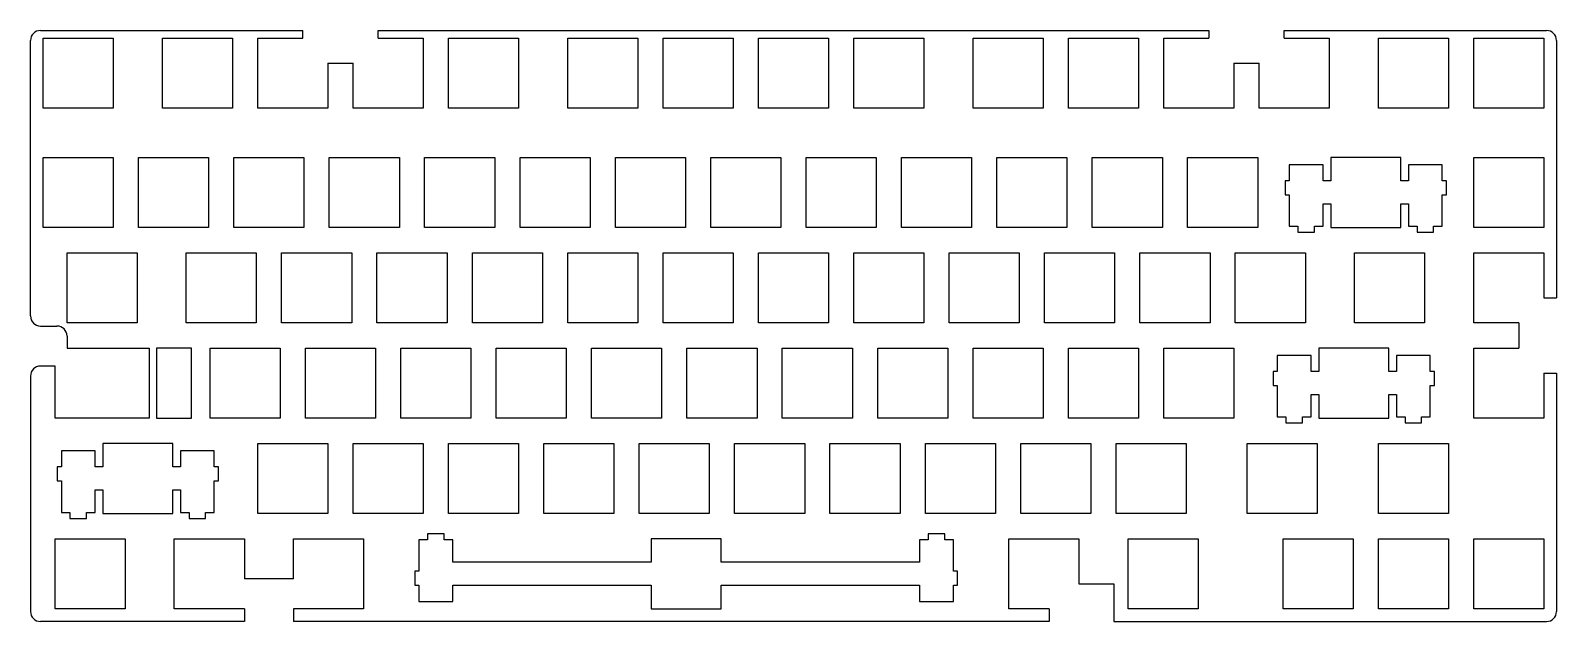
# Model space of a CAD drawing. Extents: x 0 to 305, y 0 to 118.
import ezdxf

# ---------------------------------------------------------------- set-up
doc = ezdxf.new("R2010")
doc.units = 0
doc.header["$MEASUREMENT"] = 0

msp = doc.modelspace()

# ---------------------------------------------------------------- linework, layer by layer
at = {"color": 0}
for p, q in [((0.095085, 61.464351), (0.095085, 116.496)), ((2.095085, 118.496), (54.4815, 118.496)), ((2.61965, 116.971), (16.6192, 116.971)), ((2.61965, 102.971), (2.61965, 116.971)), ((16.6192, 116.971), (16.6192, 102.971)), ((26.4322, 116.971), (40.4315, 116.971)), ((26.4322, 102.971), (26.4322, 116.971)), ((40.4315, 116.971), (40.4315, 102.971)), ((45.4822, 116.971), (54.465041, 116.971)), ((45.4822, 102.971), (45.4822, 116.971)), ((69.5322, 116.971), (78.5315, 116.971)), ((78.5315, 116.971), (78.5315, 102.971)), ((83.5822, 116.971), (97.5815, 116.971)), ((83.5822, 102.971), (83.5822, 116.971)), ((97.5815, 116.971), (97.5815, 102.971)), ((107.395, 116.971), (121.394, 116.971)), ((107.395, 102.971), (107.395, 116.971)), ((121.394, 116.971), (121.394, 102.971)), ((126.445, 116.971), (140.444, 116.971)), ((126.445, 102.971), (126.445, 116.971)), ((140.444, 116.971), (140.444, 102.971)), ((145.495, 116.971), (159.494, 116.971)), ((145.495, 102.971), (145.495, 116.971)), ((159.494, 116.971), (159.494, 102.971)), ((164.545, 116.971), (178.544, 116.971)), ((164.545, 102.971), (164.545, 116.971)), ((178.544, 116.971), (178.544, 102.971)), ((188.357, 116.971), (202.357, 116.971)), ((188.357, 102.971), (188.357, 116.971)), ((202.357, 116.971), (202.357, 102.971)), ((207.407, 116.971), (221.407, 116.971)), ((207.407, 102.971), (207.407, 116.971)), ((221.407, 116.971), (221.407, 102.971)), ((226.457, 116.971), (235.457, 116.971)), ((226.457, 102.971), (226.457, 116.971)), ((250.507, 116.971), (259.507, 116.971)), ((259.507, 116.971), (259.507, 102.971)), ((269.32, 116.971), (283.319, 116.971)), ((269.32, 102.971), (269.32, 116.971)), ((283.319, 116.971), (283.319, 102.971)), ((288.37, 116.971), (302.369, 116.971)), ((288.37, 102.971), (288.37, 116.971)), ((302.369, 116.971), (302.369, 102.971)), ((304.895, 116.496), (304.895, 65.058938)), ((59.4815, 111.971), (59.4815, 102.971)), ((64.5322, 102.971), (64.5322, 111.971)), ((240.457, 111.971), (240.457, 102.971)), ((245.507, 102.971), (245.507, 111.971)), ((16.6192, 102.971), (2.61965, 102.971)), ((40.4315, 102.971), (26.4322, 102.971)), ((59.4815, 102.971), (45.4822, 102.971)), ((78.5315, 102.971), (64.5322, 102.971)), ((97.5815, 102.971), (83.5822, 102.971)), ((121.394, 102.971), (107.395, 102.971)), ((140.444, 102.971), (126.445, 102.971)), ((159.494, 102.971), (145.495, 102.971)), ((178.544, 102.971), (164.545, 102.971)), ((202.357, 102.971), (188.357, 102.971)), ((221.407, 102.971), (207.407, 102.971)), ((240.457, 102.971), (226.457, 102.971)), ((259.507, 102.971), (245.507, 102.971)), ((283.319, 102.971), (269.32, 102.971)), ((302.369, 102.971), (288.37, 102.971)), ((2.61965, 93.1594), (16.6192, 93.1594)), ((2.61965, 79.1587), (2.61965, 93.1594)), ((16.6192, 93.1594), (16.6192, 79.1587)), ((21.6697, 93.1594), (35.669, 93.1594)), ((21.6697, 79.1587), (21.6697, 93.1594)), ((35.669, 93.1594), (35.669, 79.1587)), ((40.7197, 93.1594), (54.719, 93.1594)), ((40.7197, 79.1587), (40.7197, 93.1594)), ((54.719, 93.1594), (54.719, 79.1587)), ((59.7697, 93.1594), (73.769, 93.1594)), ((59.7697, 79.1587), (59.7697, 93.1594)), ((73.769, 93.1594), (73.769, 79.1587)), ((78.8197, 93.1594), (92.819, 93.1594)), ((78.8197, 79.1587), (78.8197, 93.1594)), ((92.819, 93.1594), (92.819, 79.1587)), ((97.8683, 93.1594), (111.869, 93.1594)), ((97.8683, 79.1587), (97.8683, 93.1594)), ((111.869, 93.1594), (111.869, 79.1587)), ((116.918, 93.1594), (130.919, 93.1594)), ((116.918, 79.1587), (116.918, 93.1594)), ((130.919, 93.1594), (130.919, 79.1587)), ((135.97, 93.1594), (149.969, 93.1594)), ((135.97, 79.1587), (135.97, 93.1594)), ((149.969, 93.1594), (149.969, 79.1587)), ((155.02, 93.1594), (169.019, 93.1594)), ((155.02, 79.1587), (155.02, 93.1594)), ((169.019, 93.1594), (169.019, 79.1587)), ((174.07, 93.1594), (188.069, 93.1594)), ((174.07, 79.1587), (174.07, 93.1594)), ((188.069, 93.1594), (188.069, 79.1587)), ((193.12, 93.1594), (207.119, 93.1594)), ((193.12, 79.1587), (193.12, 93.1594)), ((207.119, 93.1594), (207.119, 79.1587)), ((212.17, 93.1594), (226.169, 93.1594)), ((212.17, 79.1587), (212.17, 93.1594)), ((226.169, 93.1594), (226.169, 79.1587)), ((231.22, 93.1594), (245.219, 93.1594)), ((231.22, 79.1587), (231.22, 93.1594)), ((245.219, 93.1594), (245.219, 79.1587)), ((258.269, 91.6891), (251.52, 91.6891)), ((251.52, 91.6891), (251.52, 88.459)), ((258.269, 88.459), (258.269, 91.6891)), ((259.795, 93.1594), (259.795, 88.459)), ((273.794, 93.1594), (259.795, 93.1594)), ((273.794, 88.459), (273.794, 93.1594)), ((282.069, 91.6891), (275.32, 91.6891)), ((275.32, 91.6891), (275.32, 88.459)), ((282.069, 88.459), (282.069, 91.6891)), ((288.37, 93.1594), (302.369, 93.1594)), ((288.37, 79.1587), (288.37, 93.1594)), ((302.369, 93.1594), (302.369, 79.1587)), ((251.52, 88.459), (250.694, 88.459)), ((250.694, 88.459), (250.694, 85.659)), ((259.795, 88.459), (258.269, 88.459)), ((275.32, 88.459), (273.794, 88.459)), ((282.895, 88.459), (282.069, 88.459)), ((282.895, 85.659), (282.895, 88.459)), ((250.694, 85.659), (251.52, 85.659)), ((251.52, 85.659), (251.52, 79.3888)), ((282.069, 79.3888), (282.069, 85.659)), ((282.069, 85.659), (282.895, 85.659)), ((258.269, 79.3888), (258.269, 83.8592)), ((258.269, 83.8592), (259.795, 83.8592)), ((259.795, 83.8592), (259.795, 79.1587)), ((273.794, 79.1587), (273.794, 83.8592)), ((273.794, 83.8592), (275.32, 83.8592)), ((275.32, 83.8592), (275.32, 79.3888)), ((251.52, 79.3888), (253.243, 79.3888)), ((253.243, 79.3888), (253.243, 78.1886)), ((256.544, 78.1886), (256.544, 79.3888)), ((256.544, 79.3888), (258.269, 79.3888)), ((275.32, 79.3888), (277.045, 79.3888)), ((277.045, 79.3888), (277.045, 78.1886)), ((280.344, 78.1886), (280.344, 79.3888)), ((280.344, 79.3888), (282.069, 79.3888)), ((16.6192, 79.1587), (2.61965, 79.1587)), ((35.669, 79.1587), (21.6697, 79.1587)), ((54.719, 79.1587), (40.7197, 79.1587)), ((73.769, 79.1587), (59.7697, 79.1587)), ((92.819, 79.1587), (78.8197, 79.1587)), ((111.869, 79.1587), (97.8683, 79.1587)), ((130.919, 79.1587), (116.918, 79.1587)), ((149.969, 79.1587), (135.97, 79.1587)), ((169.019, 79.1587), (155.02, 79.1587)), ((188.069, 79.1587), (174.07, 79.1587)), ((207.119, 79.1587), (193.12, 79.1587)), ((226.169, 79.1587), (212.17, 79.1587)), ((245.219, 79.1587), (231.22, 79.1587)), ((253.243, 78.1886), (256.544, 78.1886)), ((259.795, 79.1587), (273.794, 79.1587)), ((277.045, 78.1886), (280.344, 78.1886)), ((302.369, 79.1587), (288.37, 79.1587)), ((7.38216, 74.1094), (21.3817, 74.1094)), ((7.38216, 60.1087), (7.38216, 74.1094)), ((21.3817, 74.1094), (21.3817, 60.1087)), ((31.1947, 74.1094), (45.194, 74.1094)), ((31.1947, 60.1087), (31.1947, 74.1094)), ((45.194, 74.1094), (45.194, 60.1087)), ((50.2447, 74.1094), (64.244, 74.1094)), ((50.2447, 60.1087), (50.2447, 74.1094)), ((64.244, 74.1094), (64.244, 60.1087)), ((69.2947, 74.1094), (83.294, 74.1094)), ((69.2947, 60.1087), (69.2947, 74.1094)), ((83.294, 74.1094), (83.294, 60.1087)), ((88.3447, 74.1094), (102.344, 74.1094)), ((88.3447, 60.1087), (88.3447, 74.1094)), ((102.344, 74.1094), (102.344, 60.1087)), ((107.395, 74.1094), (121.394, 74.1094)), ((107.395, 60.1087), (107.395, 74.1094)), ((121.394, 74.1094), (121.394, 60.1087)), ((126.445, 74.1094), (140.444, 74.1094)), ((126.445, 60.1087), (126.445, 74.1094)), ((140.444, 74.1094), (140.444, 60.1087)), ((145.495, 74.1094), (159.494, 74.1094)), ((145.495, 60.1087), (145.495, 74.1094)), ((159.494, 74.1094), (159.494, 60.1087)), ((164.545, 74.1094), (178.544, 74.1094)), ((164.545, 60.1087), (164.545, 74.1094)), ((178.544, 74.1094), (178.544, 60.1087)), ((183.595, 74.1094), (197.594, 74.1094)), ((183.595, 60.1087), (183.595, 74.1094)), ((197.594, 74.1094), (197.594, 60.1087)), ((202.645, 74.1094), (216.644, 74.1094)), ((202.645, 60.1087), (202.645, 74.1094)), ((216.644, 74.1094), (216.644, 60.1087)), ((221.695, 74.1094), (235.694, 74.1094)), ((221.695, 60.1087), (221.695, 74.1094)), ((235.694, 74.1094), (235.694, 60.1087)), ((240.745, 74.1094), (254.744, 74.1094)), ((240.745, 60.1087), (240.745, 74.1094)), ((254.744, 74.1094), (254.744, 60.1087)), ((264.557, 74.1094), (278.557, 74.1094)), ((264.557, 60.1087), (264.557, 74.1094)), ((278.557, 74.1094), (278.557, 60.1087)), ((288.37, 74.1094), (302.369, 74.1094)), ((288.37, 60.1087), (288.37, 74.1094)), ((302.369, 74.1094), (302.369, 65.058938)), ((21.3817, 60.1087), (7.38216, 60.1087)), ((45.194, 60.1087), (31.1947, 60.1087)), ((64.244, 60.1087), (50.2447, 60.1087)), ((83.294, 60.1087), (69.2947, 60.1087)), ((102.344, 60.1087), (88.3447, 60.1087)), ((121.394, 60.1087), (107.395, 60.1087)), ((140.444, 60.1087), (126.445, 60.1087)), ((159.494, 60.1087), (145.495, 60.1087)), ((178.544, 60.1087), (164.545, 60.1087)), ((197.594, 60.1087), (183.595, 60.1087)), ((216.644, 60.1087), (202.645, 60.1087)), ((235.694, 60.1087), (221.695, 60.1087)), ((254.744, 60.1087), (240.745, 60.1087)), ((278.557, 60.1087), (264.557, 60.1087)), ((297.369, 60.1087), (288.37, 60.1087)), ((23.7629, 55.0594), (23.7629, 41.0587)), ((35.9572, 55.0594), (49.9565, 55.0594)), ((35.9572, 41.0587), (35.9572, 55.0594)), ((49.9565, 55.0594), (49.9565, 41.0587)), ((55.0072, 55.0594), (69.0065, 55.0594)), ((55.0072, 41.0587), (55.0072, 55.0594)), ((69.0065, 55.0594), (69.0065, 41.0587)), ((74.0572, 55.0594), (88.0565, 55.0594)), ((74.0572, 41.0587), (74.0572, 55.0594)), ((88.0565, 55.0594), (88.0565, 41.0587)), ((93.1072, 55.0594), (107.107, 55.0594)), ((93.1072, 41.0587), (93.1072, 55.0594)), ((107.107, 55.0594), (107.107, 41.0587)), ((112.157, 55.0594), (126.157, 55.0594)), ((112.157, 41.0587), (112.157, 55.0594)), ((126.157, 55.0594), (126.157, 41.0587)), ((131.207, 55.0594), (145.207, 55.0594)), ((131.207, 41.0587), (131.207, 55.0594)), ((145.207, 55.0594), (145.207, 41.0587)), ((150.257, 55.0594), (164.257, 55.0594)), ((150.257, 41.0587), (150.257, 55.0594)), ((164.257, 55.0594), (164.257, 41.0587)), ((169.307, 55.0594), (183.307, 55.0594)), ((169.307, 41.0587), (169.307, 55.0594)), ((183.307, 55.0594), (183.307, 41.0587)), ((188.357, 55.0594), (202.357, 55.0594)), ((188.357, 41.0587), (188.357, 55.0594)), ((202.357, 55.0594), (202.357, 41.0587)), ((207.407, 55.0594), (221.407, 55.0594)), ((207.407, 41.0587), (207.407, 55.0594)), ((221.407, 55.0594), (221.407, 41.0587)), ((226.457, 55.0594), (240.457, 55.0594)), ((226.457, 41.0587), (226.457, 55.0594)), ((240.457, 55.0594), (240.457, 41.0587)), ((257.412, 55.0594), (257.412, 50.359)), ((271.413, 55.0594), (257.412, 55.0594)), ((271.413, 50.359), (271.413, 55.0594)), ((288.37, 55.0594), (297.369, 55.0594)), ((288.37, 41.0587), (288.37, 55.0594)), ((255.888, 53.5891), (249.137, 53.5891)), ((249.137, 53.5891), (249.137, 50.359)), ((255.888, 50.359), (255.888, 53.5891)), ((279.688, 53.5891), (272.937, 53.5891)), ((272.937, 53.5891), (272.937, 50.359)), ((279.688, 50.359), (279.688, 53.5891)), ((249.137, 50.359), (248.313, 50.359)), ((248.313, 50.359), (248.313, 47.559)), ((257.412, 50.359), (255.888, 50.359)), ((272.937, 50.359), (271.413, 50.359)), ((280.512, 50.359), (279.688, 50.359)), ((280.512, 47.559), (280.512, 50.359)), ((302.369, 50.0594), (302.369, 41.0587)), ((248.313, 47.559), (249.137, 47.559)), ((249.137, 47.559), (249.137, 41.2888)), ((255.888, 41.2888), (255.888, 45.7592)), ((255.888, 45.7592), (257.412, 45.7592)), ((257.412, 45.7592), (257.412, 41.0587)), ((271.413, 41.0587), (271.413, 45.7592)), ((271.413, 45.7592), (272.937, 45.7592)), ((272.937, 45.7592), (272.937, 41.2888)), ((279.688, 41.2888), (279.688, 47.559)), ((279.688, 47.559), (280.512, 47.559)), ((23.7629, 41.0587), (5.000675, 41.0587)), ((49.9565, 41.0587), (35.9572, 41.0587)), ((69.0065, 41.0587), (55.0072, 41.0587)), ((88.0565, 41.0587), (74.0572, 41.0587)), ((107.107, 41.0587), (93.1072, 41.0587)), ((126.157, 41.0587), (112.157, 41.0587)), ((145.207, 41.0587), (131.207, 41.0587)), ((164.257, 41.0587), (150.257, 41.0587)), ((183.307, 41.0587), (169.307, 41.0587)), ((202.357, 41.0587), (188.357, 41.0587)), ((221.407, 41.0587), (207.407, 41.0587)), ((240.457, 41.0587), (226.457, 41.0587)), ((249.137, 41.2888), (250.862, 41.2888)), ((250.862, 41.2888), (250.862, 40.0886)), ((250.862, 40.0886), (254.161, 40.0886)), ((254.161, 40.0886), (254.161, 41.2888)), ((254.161, 41.2888), (255.888, 41.2888)), ((257.412, 41.0587), (271.413, 41.0587)), ((272.937, 41.2888), (274.662, 41.2888)), ((274.662, 41.2888), (274.662, 40.0886)), ((274.662, 40.0886), (277.963, 40.0886)), ((277.963, 40.0886), (277.963, 41.2888)), ((277.963, 41.2888), (279.688, 41.2888)), ((302.369, 41.0587), (288.37, 41.0587)), ((13.0004, 34.5392), (6.2508, 34.5392)), ((6.2508, 34.5392), (6.2508, 31.309)), ((13.0004, 31.309), (13.0004, 34.5392)), ((14.5259, 36.0094), (14.5259, 31.309)), ((28.5254, 36.0094), (14.5259, 36.0094)), ((28.5254, 31.309), (28.5254, 36.0094)), ((36.8004, 34.5392), (30.0509, 34.5392)), ((30.0509, 34.5392), (30.0509, 31.309)), ((36.8004, 31.309), (36.8004, 34.5392)), ((45.4822, 36.0094), (59.4815, 36.0094)), ((45.4822, 22.0086), (45.4822, 36.0094)), ((59.4815, 36.0094), (59.4815, 22.0086)), ((64.5322, 36.0094), (78.5315, 36.0094)), ((64.5322, 22.0086), (64.5322, 36.0094)), ((78.5315, 36.0094), (78.5315, 22.0086)), ((83.5822, 36.0094), (97.5815, 36.0094)), ((83.5822, 22.0086), (83.5822, 36.0094)), ((97.5815, 36.0094), (97.5815, 22.0086)), ((102.632, 36.0094), (116.632, 36.0094)), ((102.632, 22.0086), (102.632, 36.0094)), ((116.632, 36.0094), (116.632, 22.0086)), ((121.682, 36.0094), (135.682, 36.0094)), ((121.682, 22.0086), (121.682, 36.0094)), ((135.682, 36.0094), (135.682, 22.0086)), ((140.732, 36.0094), (154.732, 36.0094)), ((140.732, 22.0086), (140.732, 36.0094)), ((154.732, 36.0094), (154.732, 22.0086)), ((159.782, 36.0094), (173.782, 36.0094)), ((159.782, 22.0086), (159.782, 36.0094)), ((173.782, 36.0094), (173.782, 22.0086)), ((178.832, 36.0094), (192.832, 36.0094)), ((178.832, 22.0086), (178.832, 36.0094)), ((192.832, 36.0094), (192.832, 22.0086)), ((197.882, 36.0094), (211.882, 36.0094)), ((197.882, 22.0086), (197.882, 36.0094)), ((211.882, 36.0094), (211.882, 22.0086)), ((216.932, 36.0094), (230.932, 36.0094)), ((216.932, 22.0086), (216.932, 36.0094)), ((230.932, 36.0094), (230.932, 22.0086)), ((243.126, 36.0094), (257.125, 36.0094)), ((243.126, 22.0086), (243.126, 36.0094)), ((257.125, 36.0094), (257.125, 22.0086)), ((269.32, 36.0094), (283.319, 36.0094)), ((269.32, 22.0086), (269.32, 36.0094)), ((283.319, 36.0094), (283.319, 22.0086)), ((6.2508, 31.309), (5.42533, 31.309)), ((5.42533, 31.309), (5.42533, 28.5089)), ((14.5259, 31.309), (13.0004, 31.309)), ((30.0509, 31.309), (28.5254, 31.309)), ((37.6259, 31.309), (36.8004, 31.309)), ((37.6259, 28.5089), (37.6259, 31.309)), ((5.42533, 28.5089), (6.2508, 28.5089)), ((6.2508, 28.5089), (6.2508, 22.2388)), ((36.8004, 22.2388), (36.8004, 28.5089)), ((36.8004, 28.5089), (37.6259, 28.5089)), ((13.0004, 22.2388), (13.0004, 26.7091)), ((13.0004, 26.7091), (14.5259, 26.7091)), ((14.5259, 26.7091), (14.5259, 22.0086)), ((28.5254, 22.0086), (28.5254, 26.7091)), ((28.5254, 26.7091), (30.0509, 26.7091)), ((30.0509, 26.7091), (30.0509, 22.2388)), ((6.2508, 22.2388), (7.97609, 22.2388)), ((7.97609, 22.2388), (7.97609, 21.0385)), ((11.2751, 21.0385), (11.2751, 22.2388)), ((11.2751, 22.2388), (13.0004, 22.2388)), ((14.5259, 22.0086), (28.5254, 22.0086)), ((30.0509, 22.2388), (31.7748, 22.2388)), ((31.7748, 22.2388), (31.7748, 21.0385)), ((35.0752, 21.0385), (35.0752, 22.2388)), ((35.0752, 22.2388), (36.8004, 22.2388)), ((59.4815, 22.0086), (45.4822, 22.0086)), ((78.5315, 22.0086), (64.5322, 22.0086)), ((97.5815, 22.0086), (83.5822, 22.0086)), ((116.632, 22.0086), (102.632, 22.0086)), ((135.682, 22.0086), (121.682, 22.0086)), ((154.732, 22.0086), (140.732, 22.0086)), ((173.782, 22.0086), (159.782, 22.0086)), ((192.832, 22.0086), (178.832, 22.0086)), ((211.882, 22.0086), (197.882, 22.0086)), ((230.932, 22.0086), (216.932, 22.0086)), ((257.125, 22.0086), (243.126, 22.0086)), ((283.319, 22.0086), (269.32, 22.0086)), ((7.97609, 21.0385), (11.2751, 21.0385)), ((31.7748, 21.0385), (35.0752, 21.0385)), ((5.00091, 16.9595), (19.0004, 16.9595)), ((5.00091, 2.95865), (5.00091, 16.9595)), ((19.0004, 16.9595), (19.0004, 2.95865)), ((28.812, 16.9595), (42.8128, 16.9595)), ((28.812, 2.95865), (28.812, 16.9595)), ((42.8128, 16.9595), (42.8128, 8.95865)), ((52.626, 16.9595), (66.6253, 16.9595)), ((52.626, 8.95865), (52.626, 16.9595)), ((66.6253, 16.9595), (66.6253, 2.95865)), ((79.412, 16.72937), (77.687, 16.72937)), ((77.687, 16.72937), (77.687, 10.4593)), ((82.713, 17.92964), (79.412, 17.92964)), ((79.412, 17.92964), (79.412, 16.72937)), ((82.713, 16.72937), (82.713, 17.92964)), ((84.438, 16.72937), (82.713, 16.72937)), ((84.438, 12.25903), (84.438, 16.72937)), ((138.063, 16.9595), (124.062, 16.9595)), ((124.062, 16.9595), (124.062, 12.25903)), ((138.063, 12.25903), (138.063, 16.9595)), ((179.4124, 16.72937), (177.6869, 16.72937)), ((177.6869, 16.72937), (177.6869, 12.25903)), ((182.713, 17.92964), (179.4124, 17.92964)), ((179.4124, 17.92964), (179.4124, 16.72937)), ((182.713, 16.72937), (182.713, 17.92964)), ((184.438, 16.72937), (182.713, 16.72937)), ((184.438, 10.4593), (184.438, 16.72937)), ((195.501, 16.9595), (209.5, 16.9595)), ((195.501, 2.95865), (195.501, 16.9595)), ((209.5, 16.9595), (209.5, 7.95865)), ((219.312, 16.9595), (233.313, 16.9595)), ((219.312, 2.95865), (219.312, 16.9595)), ((233.313, 16.9595), (233.313, 2.95865)), ((250.27, 16.9595), (264.269, 16.9595)), ((250.27, 2.95865), (250.27, 16.9595)), ((264.269, 16.9595), (264.269, 2.95865)), ((269.32, 16.9595), (283.319, 16.9595)), ((269.32, 2.95865), (269.32, 16.9595)), ((283.319, 16.9595), (283.319, 2.95865)), ((288.37, 16.9595), (302.369, 16.9595)), ((288.37, 2.95865), (288.37, 16.9595)), ((302.369, 16.9595), (302.369, 2.95865)), ((124.062, 12.25903), (84.438, 12.25903)), ((177.6869, 12.25903), (138.063, 12.25903)), ((77.687, 10.4593), (76.863, 10.4593)), ((76.863, 10.4593), (76.863, 7.65915)), ((185.2621, 10.4593), (184.438, 10.4593)), ((185.2621, 7.65915), (185.2621, 10.4593)), ((76.863, 7.65915), (77.687, 7.65915)), ((77.687, 7.65915), (77.687, 4.42895)), ((84.438, 4.42895), (84.438, 7.65915)), ((84.438, 7.65915), (124.062, 7.65915)), ((124.062, 7.65915), (124.062, 2.95865)), ((138.063, 2.95865), (138.063, 7.65915)), ((138.063, 7.65915), (177.6869, 7.65915)), ((177.6869, 7.65915), (177.6869, 4.42895)), ((184.438, 4.42895), (184.438, 7.65915)), ((184.438, 7.65915), (185.2621, 7.65915)), ((77.687, 4.42895), (84.438, 4.42895)), ((177.6869, 4.42895), (184.438, 4.42895)), ((19.0004, 2.95865), (5.00091, 2.95865)), ((42.8128, 2.95865), (28.812, 2.95865)), ((66.6253, 2.95865), (52.626, 2.95865)), ((203.54249, 0.432703), (52.64681, 0.432703)), ((124.062, 2.95865), (138.063, 2.95865)), ((203.54249, 2.95865), (195.501, 2.95865)), ((233.313, 2.95865), (219.312, 2.95865)), ((264.269, 2.95865), (250.27, 2.95865)), ((283.319, 2.95865), (269.32, 2.95865)), ((302.369, 2.95865), (288.37, 2.95865))]:
    msp.add_line(p, q, dxfattribs=at)
at = {"linetype": 'Continuous'}
for p, q in [((54.465041, 116.971), (54.4815, 118.496)), ((69.5322, 116.971), (69.5322, 118.496)), ((69.5322, 118.496), (235.457, 118.496)), ((235.457, 118.496), (235.457, 116.971)), ((250.507, 116.971), (250.507, 118.496)), ((250.507, 118.496), (302.895, 118.496)), ((59.4815, 111.971), (64.5322, 111.971)), ((240.457, 111.971), (245.507, 111.971)), ((302.369, 65.058938), (304.895, 65.058938)), ((2.095085, 59.464351), (5.38216, 59.464351)), ((297.369, 60.1087), (297.369, 55.0594)), ((7.38216, 57.464351), (7.38216, 55.05915)), ((7.38216, 55.05915), (23.7629, 55.0594)), ((25.2629, 55.0594), (25.2629, 41.0587)), ((32.2629, 55.0594), (25.2629, 55.0594)), ((32.2629, 41.0587), (32.2629, 55.0594)), ((0.095085, 49.464351), (0.095085, 2.432703)), ((5.000675, 51.464351), (2.095085, 51.464351)), ((5.000675, 41.0587), (5.000675, 51.464351)), ((302.369, 50.0594), (304.895, 50.0594)), ((304.895, 50.0594), (304.895, 2.432703)), ((25.2629, 41.0587), (32.2629, 41.0587)), ((52.626, 8.95865), (42.8128, 8.95865)), ((209.5, 7.95865), (216.5, 7.95865)), ((216.5, 7.95865), (216.5, 0.432703)), ((42.8128, 0.432703), (2.095085, 0.432703)), ((42.8128, 2.95865), (42.8128, 0.432703)), ((52.626, 2.95865), (52.64681, 0.432703)), ((203.54249, 2.95865), (203.54249, 0.432703)), ((216.5, 0.432703), (302.895, 0.432703))]:
    msp.add_line(p, q, dxfattribs=at)
at = {"color": 0}
for centre, start, end in [((2.095085, 116.496), 90, 180), ((302.895, 116.496), 0, 90), ((2.095085, 2.432703), 180, 270), ((302.895, 2.432703), 270, 0)]:
    msp.add_arc(centre, 2, start, end, dxfattribs=at)
at = {"linetype": 'Continuous'}
for centre, start, end in [((2.095085, 61.464351), 180, 270), ((5.38216, 57.464351), 0, 90), ((2.095085, 49.464351), 90, 180)]:
    msp.add_arc(centre, 2, start, end, dxfattribs=at)

doc.saveas('drawing.dxf')
